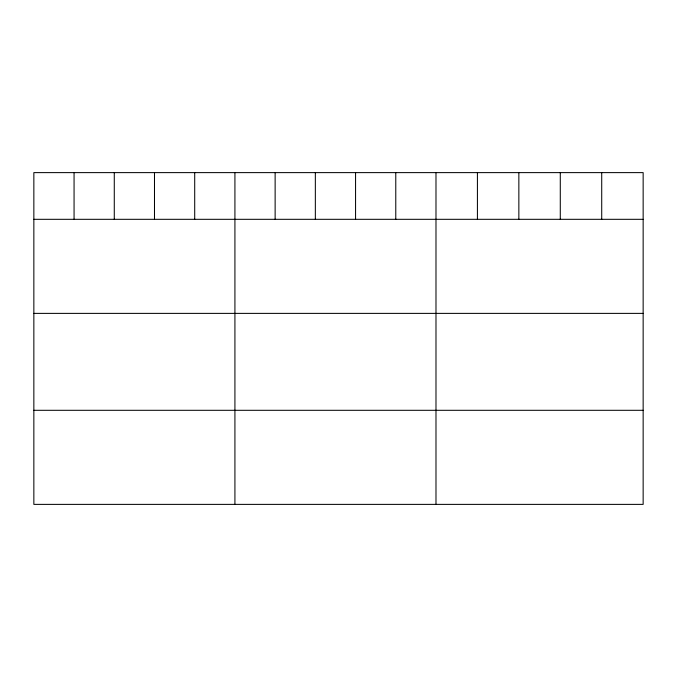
<?xml version="1.0" encoding="UTF-8"?>
<svg xmlns="http://www.w3.org/2000/svg" width="677" height="677" viewBox="0 0 677 677"><rect width="100%" height="100%" fill="white"/><g stroke="black" fill="none" stroke-linecap="round" stroke-linejoin="round"><path stroke-width="1.02" d="M643.15 219.314L643.15 504.382L33.85 504.382L33.85 172.618L643.15 172.618L643.15 219.314L33.85 219.314M33.85 313.383L643.15 313.383M33.85 410.304L643.15 410.304M601.718 172.618L601.718 219.314M560.285 172.618L560.285 219.314M518.853 172.618L518.853 219.314M477.42 172.618L477.42 219.314M435.988 172.618L435.988 504.382M395.774 172.618L395.774 219.314M355.56 172.618L355.56 219.314M315.347 172.618L315.347 219.314M275.133 172.618L275.133 219.314M234.919 172.618L234.919 504.382M194.705 172.618L194.705 219.314M154.491 172.618L154.491 219.314M114.278 172.618L114.278 219.314M74.064 172.618L74.064 219.314"/></g></svg>
